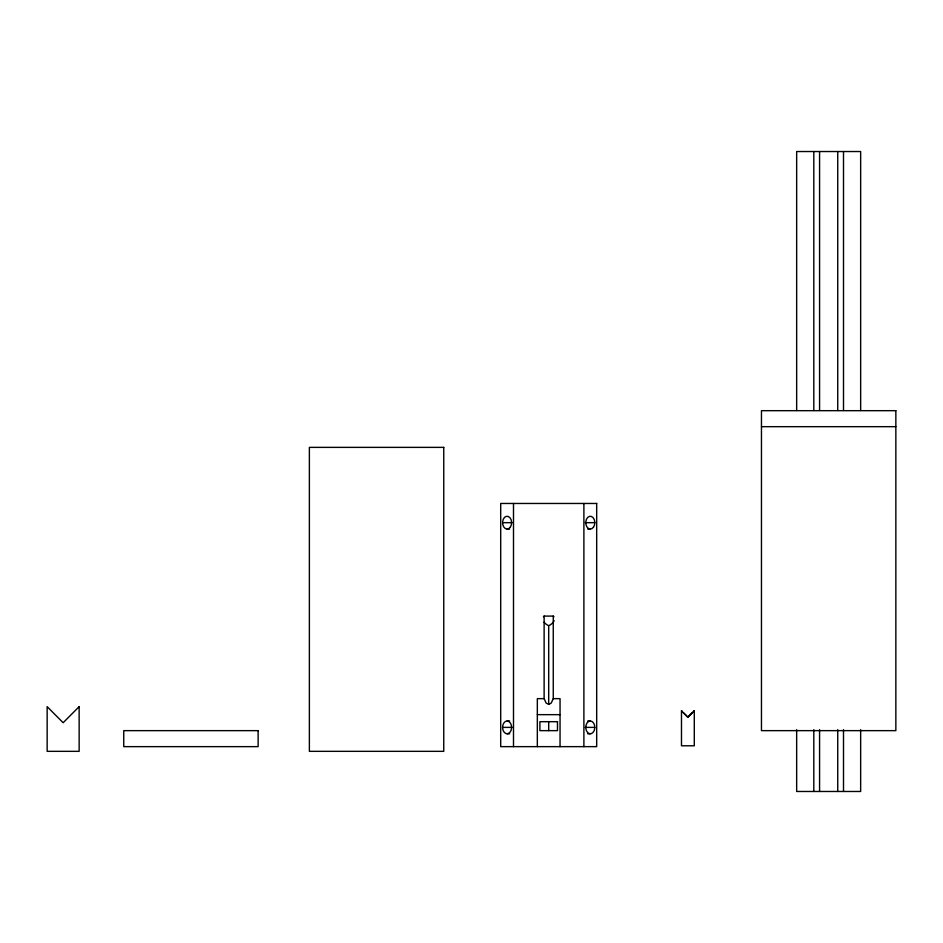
<?xml version="1.0" encoding="UTF-8"?>
<svg xmlns="http://www.w3.org/2000/svg" width="943" height="943" viewBox="0 0 943 943"><rect width="100%" height="100%" fill="white"/><g stroke="black" fill="none" stroke-linecap="round" stroke-linejoin="round"><path stroke-width="1.41" d="M553.258 616.097L553.258 698.645L551.254 703.042L548.696 704.409L546.138 703.042L544.123 698.645L544.123 616.097L553.258 616.097L553.977 616.734M692.41 712.59L687.86 717.175L681.483 710.822L681.483 745.783L694.284 745.783L694.284 710.716L687.86 717.175L683.357 712.696M693.423 711.564L694.284 710.716M543.416 616.734L544.123 616.097M761.461 426.672L895.85 426.672M502.572 522.67L512.132 522.67M585.249 522.67L594.809 522.67M507.098 529.07L509.656 529.07M587.725 529.07L590.283 529.07M544.123 698.645L537.333 698.645L537.333 746.644M553.258 698.645L560.048 698.645L560.048 746.644M537.333 714.653L560.048 714.653M507.098 720.982A6.401 4.526 -90 0 1 511.012 730.577A6.401 4.526 -90 0 1 503.173 730.577A6.401 4.526 -90 0 1 507.098 720.982L509.656 720.982M587.725 720.982L590.283 720.982A6.401 4.526 -90 0 1 594.208 730.577A6.401 4.526 -90 0 1 586.369 730.577A6.401 4.526 -90 0 1 590.283 720.982M502.572 727.383L512.132 727.383M585.249 727.383L594.809 727.383M507.098 733.784L509.656 733.784M587.725 733.784L590.283 733.784M682.343 711.682L681.483 710.822M860.653 410.453L860.653 151.528L796.658 151.528L796.658 410.453M860.653 729.682L860.653 791.472L796.658 791.472L796.658 729.682M843.502 151.528L843.502 410.453M843.502 729.682L843.502 791.472M837.738 151.528L837.738 410.453M837.738 729.682L837.738 791.472M819.573 151.528L819.573 410.453M819.573 729.682L819.573 791.472M813.809 151.528L813.809 410.453M813.809 729.682L813.809 791.472M583.894 503.468L583.894 746.644M554.142 620.694A7.638 4.821 -30.3 0 1 548.696 625.692L548.696 704.232M548.696 721.69L548.696 730.648M513.499 503.468L513.499 746.644M548.696 625.692A7.638 4.821 30.3 0 1 544.111 622.168M79.141 706.649L63.146 722.727L47.15 706.649L47.15 751.335L79.141 751.335L79.141 706.649M895.85 410.676L761.461 410.676L761.461 730.648L895.85 730.648L895.85 410.676M443.752 447.371L309.375 447.371L309.375 751.335L443.752 751.335L443.752 447.371M596.683 503.468L500.698 503.468L500.698 746.644L596.683 746.644L596.683 503.468M557.49 721.69L539.891 721.69L539.891 730.648L557.49 730.648L557.49 721.69M258.134 730.648L123.745 730.648L123.745 746.644L258.134 746.644L258.134 730.648M510.293 527.196A6.401 4.526 -90 0 0 508.265 516.481A6.401 4.526 -90 0 0 502.725 524.32A6.401 4.526 -90 0 0 510.293 527.196M593.489 527.196A6.401 4.526 -90 0 0 591.461 516.481A6.401 4.526 -90 0 0 585.921 524.32A6.401 4.526 -90 0 0 593.489 527.196"/></g></svg>
